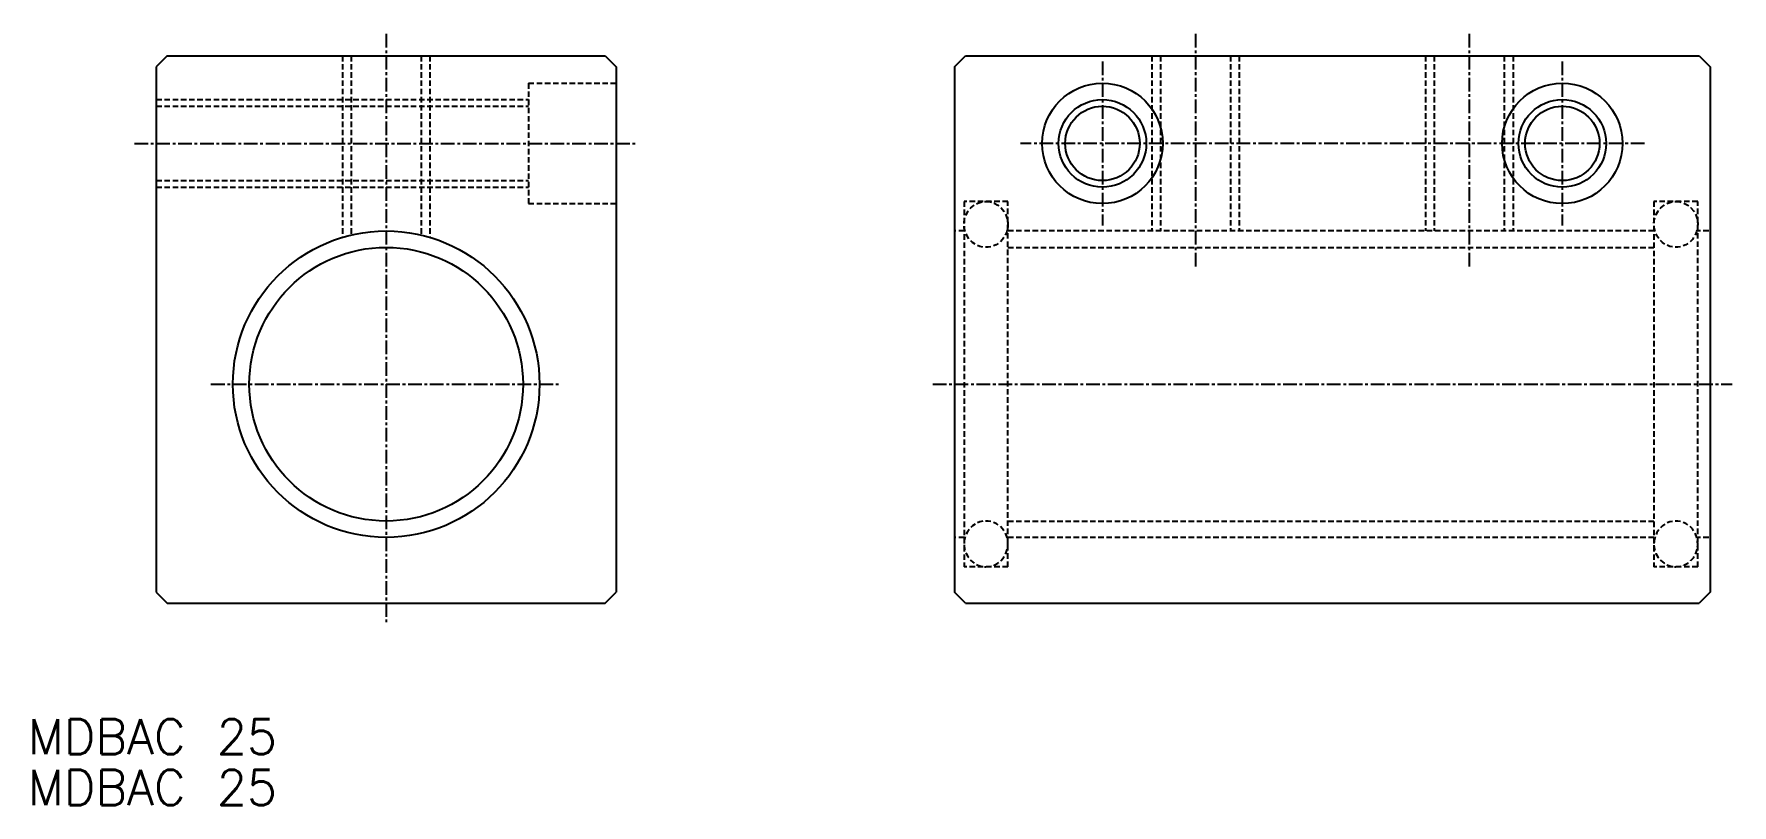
# Model space of a CAD drawing. Extents: x 1136 to 1291, y 25 to 96.
import ezdxf

# ---------------------------------------------------------------- set-up
doc = ezdxf.new("R2010")
doc.units = 0
doc.linetypes.add('CENTER', pattern=[2, 1.25, -0.25, 0.25, -0.25])
doc.linetypes.add('DASHED', pattern=[0.75, 0.5, -0.25])
doc.layers.get('0').update_dxf_attribs({"linetype": 'CONTINUOUS'})
doc.layers.add('CENTER', color=1, linetype='CENTER')
doc.styles.get("Standard").update_dxf_attribs({"font": 'txt.shx', "bigfont": 'bigfont.shx'})

msp = doc.modelspace()

# ---------------------------------------------------------------- linework, layer by layer
at = {"color": 7, "linetype": 'CONTINUOUS'}
for p, q in [((1148.27, 93.82), (1147.27, 92.82)), ((1148.27, 93.82), (1188.27, 93.82)), ((1155.27, 93.82), (1155.27, 93.82)), ((1188.27, 93.82), (1189.27, 92.82)), ((1220.19, 92.82), (1221.19, 93.82)), ((1221.19, 93.82), (1288.19, 93.82)), ((1288.19, 93.82), (1289.19, 92.82)), ((1147.27, 92.82), (1147.27, 44.82)), ((1189.27, 92.82), (1189.27, 44.82)), ((1220.19, 92.82), (1220.19, 44.82)), ((1289.19, 92.82), (1289.19, 44.82)), ((1147.27, 44.82), (1148.27, 43.82)), ((1148.27, 43.82), (1188.27, 43.82)), ((1188.27, 43.82), (1189.27, 44.82)), ((1221.19, 43.82), (1220.19, 44.82)), ((1221.19, 43.82), (1288.19, 43.82)), ((1289.19, 44.82), (1288.19, 43.82))]:
    msp.add_line(p, q, dxfattribs=at)
at = {"color": 3, "linetype": 'DASHED'}
for p, q in [((1164.27, 93.82), (1164.27, 77.24)), ((1165.07, 93.82), (1165.07, 77.45)), ((1171.47, 93.82), (1171.47, 77.45)), ((1172.27, 93.82), (1172.27, 77.24)), ((1238.19, 93.82), (1238.19, 77.82)), ((1238.99, 93.82), (1238.99, 77.82)), ((1245.39, 93.82), (1245.39, 77.82)), ((1246.19, 93.82), (1246.19, 77.82)), ((1263.19, 93.82), (1263.19, 77.82)), ((1263.99, 93.82), (1263.99, 77.82)), ((1270.39, 93.82), (1270.39, 77.82)), ((1271.19, 93.82), (1271.19, 77.82)), ((1181.27, 91.32), (1181.27, 80.32)), ((1181.27, 91.32), (1189.27, 91.32)), ((1147.27, 89.82), (1181.27, 89.82)), ((1147.27, 89.22), (1181.27, 89.22)), ((1147.27, 82.42), (1181.27, 82.42)), ((1147.27, 81.82), (1181.27, 81.82)), ((1181.27, 80.32), (1189.27, 80.32)), ((1225.06, 80.52), (1221.05, 80.52)), ((1221.05, 80.52), (1221.05, 47.12)), ((1225.06, 47.12), (1225.06, 80.52)), ((1288.06, 80.52), (1284.06, 80.52)), ((1284.06, 80.52), (1284.06, 47.12)), ((1288.06, 47.12), (1288.06, 80.52)), ((1221.06, 77.82), (1220.19, 77.82)), ((1284.06, 77.82), (1225.06, 77.82)), ((1289.06, 77.82), (1288.06, 77.82)), ((1225.06, 76.32), (1284.06, 76.32)), ((1225.06, 51.32), (1284.06, 51.32)), ((1221.06, 49.82), (1220.19, 49.82)), ((1284.06, 49.82), (1225.06, 49.82)), ((1289.06, 49.82), (1288.06, 49.82)), ((1225.06, 47.12), (1221.05, 47.12)), ((1288.06, 47.12), (1284.06, 47.12))]:
    msp.add_line(p, q, dxfattribs=at)
at = {"color": 3, "linetype": 'DASHED', "flags": 128}
for points in [[(1223.05, 80.52), (1223.43, 80.48), (1223.8, 80.37), (1224.14, 80.19), (1224.44, 79.94), (1224.69, 79.64), (1224.88, 79.29), (1225, 78.92), (1225.06, 78.52), (1225.04, 78.12), (1224.95, 77.73), (1224.79, 77.37), (1224.57, 77.04), (1224.3, 76.77), (1223.97, 76.55), (1223.62, 76.4), (1223.24, 76.33), (1222.86, 76.33), (1222.49, 76.4), (1222.13, 76.55), (1221.81, 76.77), (1221.54, 77.04), (1221.32, 77.37), (1221.16, 77.73), (1221.07, 78.12), (1221.05, 78.52), (1221.1, 78.92), (1221.23, 79.29), (1221.42, 79.64), (1221.67, 79.94), (1221.97, 80.19), (1222.31, 80.37), (1222.67, 80.48)], [(1286.06, 80.52), (1286.44, 80.48), (1286.8, 80.37), (1287.14, 80.19), (1287.44, 79.94), (1287.69, 79.64), (1287.88, 79.3), (1288.01, 78.92), (1288.06, 78.52), (1288.04, 78.12), (1287.95, 77.74), (1287.79, 77.37), (1287.57, 77.05), (1287.3, 76.77), (1286.98, 76.56), (1286.63, 76.41), (1286.25, 76.33), (1285.87, 76.33), (1285.5, 76.41), (1285.15, 76.56), (1284.83, 76.77), (1284.55, 77.05), (1284.33, 77.37), (1284.17, 77.74), (1284.08, 78.12), (1284.06, 78.52), (1284.12, 78.92), (1284.24, 79.3), (1284.43, 79.64), (1284.68, 79.94), (1284.98, 80.19), (1285.32, 80.37), (1285.68, 80.48)], [(1223.05, 47.12), (1223.43, 47.16), (1223.8, 47.27), (1224.14, 47.46), (1224.44, 47.7), (1224.69, 48.01), (1224.88, 48.35), (1225, 48.73), (1225.06, 49.12), (1225.04, 49.52), (1224.95, 49.91), (1224.79, 50.28), (1224.57, 50.6), (1224.3, 50.88), (1223.97, 51.09), (1223.62, 51.24), (1223.24, 51.32), (1222.86, 51.32), (1222.49, 51.24), (1222.13, 51.09), (1221.81, 50.88), (1221.54, 50.6), (1221.32, 50.28), (1221.16, 49.91), (1221.07, 49.52), (1221.05, 49.12), (1221.1, 48.73), (1221.23, 48.35), (1221.42, 48.01), (1221.67, 47.7), (1221.97, 47.46), (1222.31, 47.27), (1222.67, 47.16)], [(1286.06, 47.12), (1286.44, 47.16), (1286.8, 47.27), (1287.14, 47.46), (1287.44, 47.7), (1287.69, 48), (1287.88, 48.35), (1288.01, 48.73), (1288.06, 49.12), (1288.04, 49.52), (1287.95, 49.91), (1287.79, 50.27), (1287.57, 50.6), (1287.3, 50.87), (1286.98, 51.09), (1286.63, 51.24), (1286.25, 51.31), (1285.87, 51.31), (1285.5, 51.24), (1285.15, 51.09), (1284.83, 50.87), (1284.55, 50.6), (1284.33, 50.27), (1284.17, 49.91), (1284.08, 49.52), (1284.06, 49.12), (1284.12, 48.73), (1284.24, 48.35), (1284.43, 48), (1284.68, 47.7), (1284.98, 47.46), (1285.32, 47.27), (1285.68, 47.16)]]:
    msp.add_lwpolyline(points, close=True, dxfattribs=at)
at = {"color": 7, "linetype": 'CONTINUOUS'}
for centre, radius in [((1233.69, 85.82), 5.5), ((1275.69, 85.82), 5.5), ((1233.69, 85.82), 3.4), ((1275.69, 85.82), 3.4), ((1168.27, 63.82), 14), ((1168.27, 63.82), 12.5)]:
    msp.add_circle(centre, radius, dxfattribs=at)
at = {"color": 3}
for centre in [(1233.69, 85.82), (1275.69, 85.82)]:
    msp.add_circle(centre, 4, dxfattribs=at)
at = {"layer": 'CENTER', "color": 1, "linetype": 'CENTER'}
for p, q in [((1168.27, 95.82), (1168.27, 41.82)), ((1242.19, 95.82), (1242.19, 74.32)), ((1267.19, 95.82), (1267.19, 74.32)), ((1233.69, 93.32), (1233.69, 78.32)), ((1275.69, 93.32), (1275.69, 78.32)), ((1145.27, 85.82), (1191.27, 85.82)), ((1283.19, 85.82), (1226.19, 85.82)), ((1152.27, 63.82), (1184.27, 63.82)), ((1218.19, 63.82), (1291.19, 63.82))]:
    msp.add_line(p, q, dxfattribs=at)

# ---------------------------------------------------------------- texts
at = {"color": 7, "linetype": 'CONTINUOUS'}
for p in [(1135.55, 30.01), (1135.55, 25.37)]:
    msp.add_text('MDBAC 25', height=3.2, dxfattribs=at).set_placement(p)

doc.saveas('drawing.dxf')
